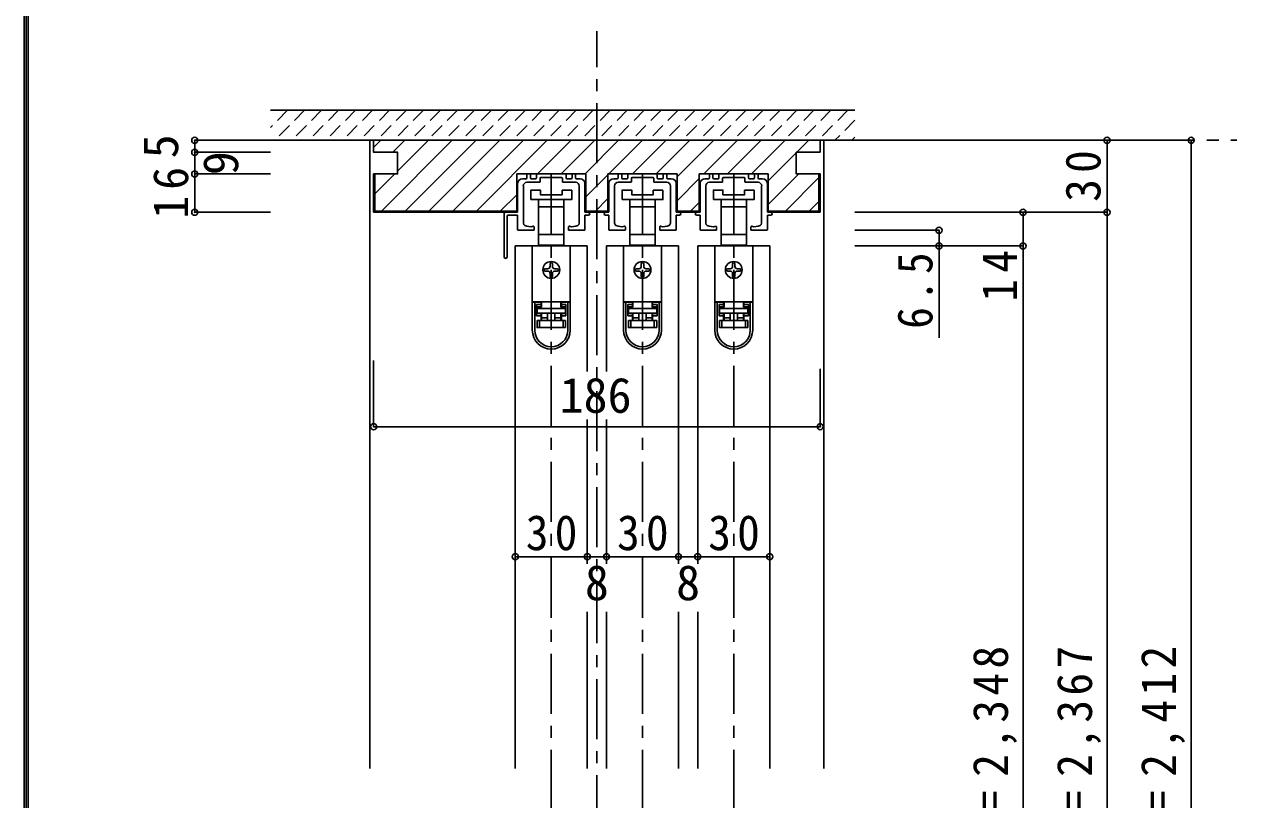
# Model space of a CAD drawing. Units: millimetres at full size, sheet at 1:5; some dimension numbers follow another scale. Extents: x -973 to 977, y -718 to 696.
# Drawn here: x -973 to -468, y -323 to 0 of the extents above; entities that cross this region are included whole.
import ezdxf
from ezdxf.enums import TextEntityAlignment as Align

# ---------------------------------------------------------------- set-up
doc = ezdxf.new("R2010")
doc.units = ezdxf.units.MM
doc.header["$LTSCALE"] = 5
doc.header["$PDMODE"] = 32
doc.header["$PDSIZE"] = 2.5
doc.linetypes.add('CHAIN1', pattern=[8, 5, -1, 1, -1])
doc.linetypes.add('DASHED1', pattern=[1.8, 1.2, -0.6])
for name, color, linetype in [('0-0_補助線', 3, 'Continuous'), ('0-1_通り芯', 4, 'CHAIN1'), ('0-4_枠', 3, 'Continuous'), ('0-6_扉', 6, 'Continuous'), ('0-7_金物', 7, 'Continuous'), ('0-B_寸法', 7, 'Continuous'), ('0-C_ハッチ', 4, 'Continuous'), ('F-1_枠', 6, 'Continuous')]:
    doc.layers.add(name, color=color, linetype=linetype)
doc.styles.add('ＭＳ ゴシック', font='')
doc.styles.get('ＭＳ ゴシック').set_extended_font_data('MS Gothic')

# ---------------------------------------------------------------- blocks, each defined once
blk = doc.blocks.new('下荷重(戸車)')
at = {"layer": '0-7_金物'}
for p, q in [((8.5, 37.107), (4.5, 37.107)), ((5.25, 30.107), (5.25, 33.107)), ((-5.25, 30.107), (0, 30.107)), ((0, 30.107), (5.25, 30.107)), ((5.25, 18.507), (5.25, 30.107)), ((0, 18.507), (-5.25, 18.507)), ((-5.25, 18.507), (-5.25, 14.107)), ((5.25, 18.507), (0, 18.507)), ((5.25, 14.107), (5.25, 18.507)), ((7.9, 13.807), (-7.9, 13.807)), ((-7.9, 13.807), (-7.9, -9.493)), ((-5.25, 14.107), (-4, 14.107)), ((-4, 14.107), (-4, 13.807)), ((4, 14.107), (-4, 14.107)), ((4, 14.107), (5.25, 14.107)), ((4, 13.807), (4, 14.107)), ((7.9, 13.807), (7.9, -9.493)), ((-0.5, 6.307), (-0.5, 5.307)), ((0.5, 5.307), (0.5, 6.307)), ((-1.5, 4.307), (-2.5, 4.307)), ((-2.5, 3.307), (-1.5, 3.307)), ((-0.5, 2.307), (-0.5, 1.307)), ((0.5, 1.307), (0.5, 2.307)), ((2.5, 4.307), (1.5, 4.307)), ((1.5, 3.307), (2.5, 3.307)), ((7.9, -9.493), (-7.9, -9.493)), ((-7.9, -9.493), (-7.9, -9.593)), ((-6.9, -9.593), (-7.9, -9.593)), ((-7.9, -9.593), (-7.9, -21.293)), ((-4.2, -9.593), (-6.9, -9.593)), ((-6.9, -21.293), (-6.9, -9.593)), ((-4.9, -9.593), (-4.9, -9.493)), ((-4.2, -9.593), (-4.2, -10.593)), ((-4, -11.693), (-4, -9.493)), ((4, -9.493), (4, -11.693)), ((6.9, -9.593), (4.2, -9.593)), ((4.2, -10.593), (4.2, -9.593)), ((4.9, -9.493), (4.9, -9.593)), ((6.9, -9.593), (6.9, -21.293)), ((7.9, -9.593), (6.9, -9.593)), ((7.9, -9.493), (7.9, -9.593)), ((7.9, -21.293), (7.9, -9.593)), ((-6.1, -10.593), (-6.1, -15.293)), ((-6.1, -10.593), (-4.2, -10.593)), ((-6.1, -14.293), (-4.2, -14.293)), ((-5.9, -11.693), (-5.9, -12.193)), ((-4, -11.693), (-5.9, -11.693)), ((-5.9, -12.193), (5.9, -12.193)), ((-5.9, -14.193), (-5.9, -12.193)), ((5.9, -14.193), (-5.9, -14.193)), ((-4.2, -14.293), (-4.2, -15.293)), ((-4, -16.193), (-4, -14.193)), ((-1.5, -14.193), (-1.5, -17.193)), ((1.5, -14.193), (1.5, -17.193)), ((5.9, -11.693), (4, -11.693)), ((4.2, -11.593), (4.2, -10.593)), ((4.2, -10.593), (6.1, -10.593)), ((6.1, -11.593), (4.2, -11.593)), ((5.9, -12.193), (5.9, -11.693)), ((5.9, -12.193), (5.9, -14.193)), ((6.1, -15.293), (6.1, -10.593)), ((-4.2, -15.293), (-6.1, -15.293)), ((-5.9, -17.193), (-4.9, -17.193)), ((-4.9, -17.193), (4.9, -17.193)), ((-4.9, -17.193), (-4.9, -20.193)), ((4.9, -20.193), (-4.9, -20.193)), ((-4.2, -15.293), (-4.2, -17.193)), ((1.5, -16.193), (4, -16.193)), ((6.1, -15.293), (4.2, -15.293)), ((4.2, -17.193), (4.2, -15.293)), ((4.9, -17.193), (5.9, -17.193)), ((5.9, -17.193), (5.9, -20.193))]:
    blk.add_line(p, q, dxfattribs=at)
for points in [[(-8.5, 33.107), (0, 33.107), (8.5, 33.107), (8.5, 37.107)], [(4.5, 37.107), (4.5, 35.107), (-4.5, 35.107), (-4.5, 37.107), (-8.5, 37.107), (-8.5, 33.107)], [(-5.25, 33.107), (-5.25, 30.107), (-5.25, 18.507)], [(-4.2, -10.593), (-4.2, -11.593), (-6.1, -11.593)], [(4, -14.193), (4, -16.193), (4, -17.193)], [(4.2, -15.293), (4.2, -14.293), (6.1, -14.293)], [(-4.9, -20.193), (-5.9, -20.193), (-5.9, -17.193)], [(-4, -17.193), (-4, -16.193), (-1.5, -16.193)], [(5.9, -20.193), (4.9, -20.193), (4.9, -17.193)]]:
    blk.add_lwpolyline(points, dxfattribs=at)
blk.add_circle((0, 3.807), 3.5, dxfattribs=at)
for centre, radius, start, end in [((-1.5, 5.307), 1, 270, 0), ((0, 6.307), 0.5, 90, 180), ((0, 6.307), 0.5, 0, 90), ((1.5, 5.307), 1, 180, 270), ((-2.5, 3.807), 0.5, 90, 180), ((-2.5, 3.807), 0.5, 180, 270), ((-1.5, 2.307), 1, 0, 90), ((0, 1.307), 0.5, 180, 270), ((0, 1.307), 0.5, 270, 0), ((1.5, 2.307), 1, 90, 180), ((2.5, 3.807), 0.5, 0, 90), ((2.5, 3.807), 0.5, 270, 0), ((0, -21.293), 7.9, 180, 0), ((0, -21.293), 6.9, 180, 0)]:
    blk.add_arc(centre, radius, start, end, dxfattribs=at)
blk = doc.blocks.new('03')
at = {"layer": '0-B_寸法'}
for p, q in [((-13.079, 5.476), (-13.079, -6.524)), ((-11.079, 7.476), (-9.529, 7.476)), ((-9.229, 7.776), (-9.229, 9.176)), ((-9.229, 5.976), (-4.029, 5.976)), ((-8.029, 9.476), (-8.929, 9.476)), ((-7.729, 7.776), (-7.729, 9.176)), ((-5.529, 7.476), (-7.429, 7.476)), ((-5.229, 9.176), (-5.229, 7.776)), ((-4.929, 9.476), (6.771, 9.476)), ((-3.729, 6.276), (-3.729, 7.676)), ((-3.429, 7.976), (0.621, 7.976)), ((0.921, 8.276), (0.621, 7.976)), ((0.921, 8.276), (1.221, 7.976)), ((5.271, 7.976), (1.221, 7.976)), ((5.571, 6.276), (5.571, 7.676)), ((11.071, 5.976), (5.871, 5.976)), ((7.071, 9.176), (7.071, 7.776)), ((7.371, 7.476), (9.271, 7.476)), ((9.571, 7.776), (9.571, 9.176)), ((9.871, 9.476), (10.771, 9.476)), ((11.071, 7.776), (11.071, 9.176)), ((12.921, 7.476), (11.371, 7.476)), ((14.921, 5.476), (14.921, -6.524)), ((-10.679, -11.096), (-10.679, 4.476)), ((12.521, -11.096), (12.521, 4.476)), ((-18.679, -25.124), (-18.679, -7.024)), ((-18.179, -6.524), (-13.079, -6.524)), ((-17.479, -25.124), (-17.479, -8.224)), ((-16.979, -7.724), (-13.079, -7.724)), ((-13.079, -13.724), (-13.079, -7.724)), ((16.321, -6.524), (14.921, -6.524)), ((16.321, -7.724), (14.921, -7.724)), ((14.921, -13.724), (14.921, -7.724)), ((-12.779, -14.024), (-6.529, -14.024)), ((-6.229, -13.724), (-6.229, -12.649)), ((8.071, -13.724), (8.071, -12.649)), ((14.621, -14.024), (8.371, -14.024))]:
    blk.add_line(p, q, dxfattribs=at)
for centre, radius, start, end in [((-11.079, 5.476), 2, 90, 180), ((-9.229, 4.476), 1.5, 90, 180), ((-9.529, 7.776), 0.3, 270, 0), ((-8.929, 9.176), 0.3, 90, 180), ((-8.029, 9.176), 0.3, 0, 90), ((-7.429, 7.776), 0.3, 180, 270), ((-5.529, 7.776), 0.3, 270, 0), ((-4.929, 9.176), 0.3, 90, 180), ((-4.029, 6.276), 0.3, 270, 0), ((-3.429, 7.676), 0.3, 90, 180), ((5.271, 7.676), 0.3, 0, 90), ((5.871, 6.276), 0.3, 180, 270), ((6.771, 9.176), 0.3, 0, 90), ((7.371, 7.776), 0.3, 180, 270), ((9.271, 7.776), 0.3, 270, 0), ((9.871, 9.176), 0.3, 90, 180), ((10.771, 9.176), 0.3, 0, 90), ((11.371, 7.776), 0.3, 180, 270), ((11.071, 4.476), 1.5, 0, 90), ((12.921, 5.476), 2, 0, 90), ((-18.179, -7.024), 0.5, 90, 180), ((-16.979, -8.224), 0.5, 90, 180), ((16.321, -7.124), 0.6, 0, 90), ((16.321, -7.124), 0.6, 270, 0), ((-12.779, -13.724), 0.3, 180, 270), ((-9.679, -11.096), 1, 180, 243.25632), ((-7.879, -7.524), 5, 243.25632, 284.75682), ((-6.529, -12.649), 0.3, 0, 104.75682), ((-6.529, -13.724), 0.3, 270, 0), ((8.371, -12.649), 0.3, 75.24318, 180), ((8.371, -13.724), 0.3, 180, 270), ((9.721, -7.524), 5, 255.24318, 296.74368), ((11.521, -11.096), 1, 296.74368, 0), ((14.621, -13.724), 0.3, 270, 0), ((-18.079, -25.124), 0.6, 180, 0)]:
    blk.add_arc(centre, radius, start, end, dxfattribs=at)
blk = doc.blocks.new('02')
at = {"layer": '0-B_寸法'}
for p, q in [((-12, 6.623), (-10.45, 6.623)), ((-10.15, 6.923), (-10.15, 8.323)), ((-10.15, 5.123), (-4.95, 5.123)), ((-8.95, 8.623), (-9.85, 8.623)), ((-8.65, 6.923), (-8.65, 8.323)), ((-6.45, 6.623), (-8.35, 6.623)), ((-6.15, 8.323), (-6.15, 6.923)), ((-5.85, 8.623), (5.85, 8.623)), ((-4.65, 5.423), (-4.65, 6.823)), ((-4.35, 7.123), (-0.3, 7.123)), ((0, 7.423), (-0.3, 7.123)), ((0, 7.423), (0.3, 7.123)), ((4.35, 7.123), (0.3, 7.123)), ((4.65, 5.423), (4.65, 6.823)), ((10.15, 5.123), (4.95, 5.123)), ((6.15, 8.323), (6.15, 6.923)), ((6.45, 6.623), (8.35, 6.623)), ((8.65, 6.923), (8.65, 8.323)), ((8.95, 8.623), (9.85, 8.623)), ((10.15, 6.923), (10.15, 8.323)), ((12, 6.623), (10.45, 6.623)), ((-14, 4.623), (-14, -7.377)), ((-11.6, -11.949), (-11.6, 3.623)), ((11.6, -11.949), (11.6, 3.623)), ((14, 4.623), (14, -7.377)), ((-15.4, -7.377), (-14, -7.377)), ((-15.4, -8.577), (-14, -8.577)), ((-14, -14.577), (-14, -8.577)), ((15.4, -7.377), (14, -7.377)), ((15.4, -8.577), (14, -8.577)), ((14, -14.577), (14, -8.577)), ((-13.7, -14.877), (-7.45, -14.877)), ((-7.15, -14.577), (-7.15, -13.502)), ((7.15, -14.577), (7.15, -13.502)), ((13.7, -14.877), (7.45, -14.877))]:
    blk.add_line(p, q, dxfattribs=at)
for centre, radius, start, end in [((-12, 4.623), 2, 90, 180), ((-10.15, 3.623), 1.5, 90, 180), ((-10.45, 6.923), 0.3, 270, 0), ((-9.85, 8.323), 0.3, 90, 180), ((-8.95, 8.323), 0.3, 0, 90), ((-8.35, 6.923), 0.3, 180, 270), ((-6.45, 6.923), 0.3, 270, 0), ((-5.85, 8.323), 0.3, 90, 180), ((-4.95, 5.423), 0.3, 270, 0), ((-4.35, 6.823), 0.3, 90, 180), ((4.35, 6.823), 0.3, 0, 90), ((4.95, 5.423), 0.3, 180, 270), ((5.85, 8.323), 0.3, 0, 90), ((6.45, 6.923), 0.3, 180, 270), ((8.35, 6.923), 0.3, 270, 0), ((8.95, 8.323), 0.3, 90, 180), ((9.85, 8.323), 0.3, 0, 90), ((10.45, 6.923), 0.3, 180, 270), ((10.15, 3.623), 1.5, 0, 90), ((12, 4.623), 2, 0, 90), ((-15.4, -7.977), 0.6, 90, 180), ((-15.4, -7.977), 0.6, 180, 270), ((15.4, -7.977), 0.6, 0, 90), ((15.4, -7.977), 0.6, 270, 0), ((-13.7, -14.577), 0.3, 180, 270), ((-10.6, -11.949), 1, 180, 243.25632), ((-8.8, -8.377), 5, 243.25632, 284.75682), ((-7.45, -13.502), 0.3, 0, 104.75682), ((-7.45, -14.577), 0.3, 270, 0), ((7.45, -13.502), 0.3, 75.24318, 180), ((7.45, -14.577), 0.3, 180, 270), ((8.8, -8.377), 5, 255.24318, 296.74368), ((10.6, -11.949), 1, 296.74368, 0), ((13.7, -14.577), 0.3, 270, 0)]:
    blk.add_arc(centre, radius, start, end, dxfattribs=at)

msp = doc.modelspace()

# ---------------------------------------------------------------- linework, layer by layer
at = {"layer": '0-0_補助線'}
for p, q in [((-768.247, -78), (-768.247, -62)), ((-768.247, -62), (-739.447, -62)), ((-739.447, -78), (-739.447, -62)), ((-730.247, -62), (-701.447, -62)), ((-730.247, -78), (-730.247, -62)), ((-701.447, -78), (-701.447, -62)), ((-692.247, -62), (-663.447, -62)), ((-663.447, -78), (-663.447, -62)), ((-739.447, -77.5), (-730.247, -77.5)), ((-739.447, -78), (-730.247, -78)), ((-701.447, -77.5), (-692.247, -77.5))]:
    msp.add_line(p, q, dxfattribs=at)
at = {"layer": '0-0_補助線', "color": 6}
for p, q in [((-768.847, -92), (-738.847, -92)), ((-730.847, -92), (-700.847, -92)), ((-692.847, -92), (-662.847, -92))]:
    msp.add_line(p, q, dxfattribs=at)
at = {"layer": '0-0_補助線'}
msp.add_lwpolyline([(-701.447, -78), (-692.247, -78), (-692.247, -62)], dxfattribs=at)
at = {"layer": '0-1_通り芯'}
for p, q in [((-734.847, -577.5), (-734.847, -2.5)), ((-870.847, -48), (-468.347, -48)), ((-753.847, -62), (-753.847, -567.5)), ((-715.847, -62), (-715.847, -567.5)), ((-677.847, -62), (-677.847, -567.5))]:
    msp.add_line(p, q, dxfattribs=at)
at = {"layer": '0-4_枠', "color": 4}
for p, q in [((-827.847, -48), (-829.347, -48)), ((-829.347, -309.75), (-829.347, -48)), ((-641.847, -48), (-640.347, -48)), ((-640.347, -309.75), (-640.347, -48))]:
    msp.add_line(p, q, dxfattribs=at)
at = {"layer": '0-4_枠'}
for p, q in [((-641.847, -53), (-641.847, -48)), ((-827.847, -62), (-827.847, -78)), ((-827.347, -62), (-827.347, -77.5)), ((-642.347, -62), (-642.347, -77.5)), ((-827.847, -78), (-768.247, -78)), ((-827.347, -77.5), (-768.247, -77.5)), ((-642.347, -77.5), (-663.447, -77.5)), ((-641.847, -78), (-663.447, -78))]:
    msp.add_line(p, q, dxfattribs=at)
for points in [[(-641.847, -48), (-827.847, -48), (-827.847, -53), (-817.847, -53), (-817.847, -62), (-827.847, -62)], [(-641.847, -53), (-651.847, -53), (-651.847, -62), (-641.847, -62), (-641.847, -78)]]:
    msp.add_lwpolyline(points, dxfattribs=at)
at = {"layer": '0-6_扉'}
for p, q in [((-768.847, -92), (-768.847, -309.75)), ((-738.847, -92), (-738.847, -144.304)), ((-730.847, -92), (-730.847, -144.304)), ((-700.847, -92), (-700.847, -224.5)), ((-692.847, -92), (-692.847, -224.5)), ((-662.847, -92), (-662.847, -309.75)), ((-738.847, -164.304), (-738.847, -224.5)), ((-730.847, -164.304), (-730.847, -224.5)), ((-738.847, -244.5), (-738.847, -309.75)), ((-730.847, -244.5), (-730.847, -309.75)), ((-700.847, -244.5), (-700.847, -309.75)), ((-692.847, -244.5), (-692.847, -309.75))]:
    msp.add_line(p, q, dxfattribs=at)
at = {"layer": '0-B_寸法', "color": 4, "linetype": 'DASHED1'}
for p, q in [((-863.636, -35.5), (-870.847, -42.711)), ((-856.565, -35.5), (-869.065, -48)), ((-849.494, -35.5), (-861.994, -48)), ((-842.423, -35.5), (-854.923, -48)), ((-835.352, -35.5), (-847.852, -48)), ((-828.281, -35.5), (-840.781, -48)), ((-821.21, -35.5), (-833.71, -48)), ((-814.138, -35.5), (-826.638, -48)), ((-807.067, -35.5), (-819.567, -48)), ((-799.996, -35.5), (-812.496, -48)), ((-792.925, -35.5), (-805.425, -48)), ((-785.854, -35.5), (-798.354, -48)), ((-778.783, -35.5), (-791.283, -48)), ((-771.712, -35.5), (-784.212, -48)), ((-764.641, -35.5), (-777.141, -48)), ((-757.57, -35.5), (-770.07, -48)), ((-750.499, -35.5), (-762.999, -48)), ((-743.428, -35.5), (-755.928, -48)), ((-736.357, -35.5), (-748.857, -48)), ((-729.286, -35.5), (-741.786, -48)), ((-722.215, -35.5), (-734.715, -48)), ((-715.144, -35.5), (-727.644, -48)), ((-708.072, -35.5), (-720.572, -48)), ((-701.001, -35.5), (-713.501, -48)), ((-693.93, -35.5), (-706.43, -48)), ((-686.859, -35.5), (-699.359, -48)), ((-679.788, -35.5), (-692.288, -48)), ((-672.717, -35.5), (-685.217, -48)), ((-665.646, -35.5), (-678.146, -48)), ((-658.575, -35.5), (-671.075, -48)), ((-651.504, -35.5), (-664.004, -48)), ((-644.433, -35.5), (-656.933, -48)), ((-637.362, -35.5), (-649.862, -48)), ((-630.291, -35.5), (-642.791, -48)), ((-627.347, -39.627), (-635.72, -48)), ((-627.347, -46.698), (-628.649, -48))]:
    msp.add_line(p, q, dxfattribs=at)
at = {"layer": '0-B_寸法', "color": 2}
for p, q in [((-870.847, -35.5), (-627.347, -35.5)), ((-870.847, -48), (-627.347, -48))]:
    msp.add_line(p, q, dxfattribs=at)
at = {"layer": '0-B_寸法', "color": 4}
for p, q in [((-902.347, -48), (-902.347, -53)), ((-902.347, -48), (-870.847, -48)), ((-487.347, -48), (-627.347, -48)), ((-522.347, -552.5), (-522.347, -48)), ((-487.347, -48), (-487.347, -567.5)), ((-902.347, -53), (-902.347, -62)), ((-902.347, -53), (-870.847, -53)), ((-902.347, -62), (-902.347, -78)), ((-902.347, -62), (-870.847, -62)), ((-902.347, -78), (-870.847, -78)), ((-522.347, -78), (-627.347, -78)), ((-557.347, -78), (-557.347, -547.5)), ((-592.347, -85.5), (-627.347, -85.5)), ((-592.347, -85.5), (-592.347, -130.246)), ((-557.347, -92), (-627.347, -92)), ((-827.847, -167.304), (-827.847, -139.746)), ((-768.847, -221.5), (-738.847, -221.5)), ((-738.847, -221.5), (-730.847, -221.5)), ((-730.847, -221.5), (-700.847, -221.5)), ((-700.847, -221.5), (-692.847, -221.5)), ((-692.847, -221.5), (-662.847, -221.5))]:
    msp.add_line(p, q, dxfattribs=at)
msp.add_lwpolyline([(-827.847, -167.304), (-641.847, -167.304), (-641.847, -143.246)], dxfattribs=at)
at = {"layer": '0-B_寸法'}
for p in [(-902.347, -48), (-522.347, -48), (-487.347, -48), (-902.347, -53), (-902.347, -62), (-902.347, -78), (-557.347, -78), (-522.347, -78), (-592.347, -85.5), (-592.347, -92), (-557.347, -92), (-827.847, -167.304), (-641.847, -167.304), (-768.847, -221.5), (-738.847, -221.5), (-730.847, -221.5), (-700.847, -221.5), (-692.847, -221.5), (-662.847, -221.5)]:
    msp.add_point(p, dxfattribs=at)
at = {"layer": '0-C_ハッチ'}
for p, q in [((-827.847, -51.061), (-824.786, -48)), ((-824.587, -77.5), (-795.087, -48)), ((-819.886, -53), (-814.886, -48)), ((-817.847, -60.86), (-804.987, -48)), ((-814.688, -77.5), (-785.188, -48)), ((-804.788, -77.5), (-775.288, -48)), ((-794.889, -77.5), (-765.389, -48)), ((-784.99, -77.5), (-755.49, -48)), ((-759.59, -62), (-745.59, -48)), ((-749.691, -62), (-735.691, -48)), ((-739.791, -62), (-725.791, -48)), ((-729.892, -62), (-715.892, -48)), ((-719.992, -62), (-705.992, -48)), ((-710.093, -62), (-696.093, -48)), ((-701.447, -63.254), (-686.193, -48)), ((-690.294, -62), (-676.294, -48)), ((-680.394, -62), (-666.394, -48)), ((-670.495, -62), (-656.495, -48)), ((-651.595, -53), (-646.595, -48)), ((-663.447, -64.852), (-651.847, -53.252)), ((-827.347, -70.36), (-818.987, -62)), ((-739.447, -71.555), (-730.247, -62.355)), ((-701.447, -73.153), (-692.247, -63.953)), ((-663.447, -74.751), (-650.696, -62)), ((-656.296, -77.5), (-642.347, -63.551)), ((-775.09, -77.5), (-768.247, -70.657)), ((-735.493, -77.5), (-730.247, -72.254)), ((-695.894, -77.5), (-692.247, -73.853)), ((-646.397, -77.5), (-642.347, -73.45))]:
    msp.add_line(p, q, dxfattribs=at)
at = {"layer": 'F-1_枠'}
for p, q in [((-973.347, 695.833), (-973.347, -700.833)), ((-972.514, 695.833), (-972.514, -700.833)), ((-971.68, 695.833), (-971.68, -700.833))]:
    msp.add_line(p, q, dxfattribs=at)

# ---------------------------------------------------------------- block references
at = {"layer": '0-7_金物'}
for name, p in [('03', (-754.768, -71.476)), ('02', (-715.847, -70.623)), ('02', (-677.847, -70.623)), ('下荷重(戸車)', (-753.847, -105.807)), ('下荷重(戸車)', (-715.847, -105.807)), ('下荷重(戸車)', (-677.847, -105.807))]:
    msp.add_blockref(name, p, dxfattribs=at)

# ---------------------------------------------------------------- texts
at = {"layer": '0-B_寸法', "style": 'ＭＳ ゴシック'}
for s, p in [('5', (-904.847, -55.5)), ('9', (-879.847, -62.5))]:
    msp.add_text(s, height=14.66, rotation=90, dxfattribs=at).set_placement(p, align=Align.BOTTOM_LEFT)
for s, p in [('186', (-750.347, -165.921)), ('8', (-739.847, -244)), ('8', (-701.847, -244))]:
    msp.add_text(s, height=14.66, dxfattribs=at).set_placement(p, align=Align.BOTTOM_LEFT)
at = {"layer": '0-B_寸法', "char_height": 14.66, "attachment_point": 7, "rotation": 90, "style": 'ＭＳ ゴシック'}
for s, insert in [('\\T1.27;\\W0.95;30', (-524.847, -73.625)), ('\\T1.27;\\W0.95;16', (-904.847, -80.625)), ('\\T1.27;\\W0.9;6.5', (-594.847, -126.5)), ('\\T1.27;\\W0.95;14', (-559.847, -115.25)), ('\\T1.19;\\W0.95;ＤＨ＝2,348', (-559.847, -381)), ('\\T1.19;\\W0.95;枠内＝2,367', (-524.847, -381)), ('\\T1.19;\\W0.95;枠外＝2,412', (-489.847, -381))]:
    msp.add_mtext(s, dxfattribs=dict(at, insert=insert))
at = {"layer": '0-B_寸法', "char_height": 14.66, "attachment_point": 7, "style": 'ＭＳ ゴシック'}
for insert in [(-764.472, -219), (-726.472, -219), (-688.472, -219)]:
    msp.add_mtext('\\T1.27;\\W0.95;30', dxfattribs=dict(at, insert=insert))

doc.saveas('drawing.dxf')
